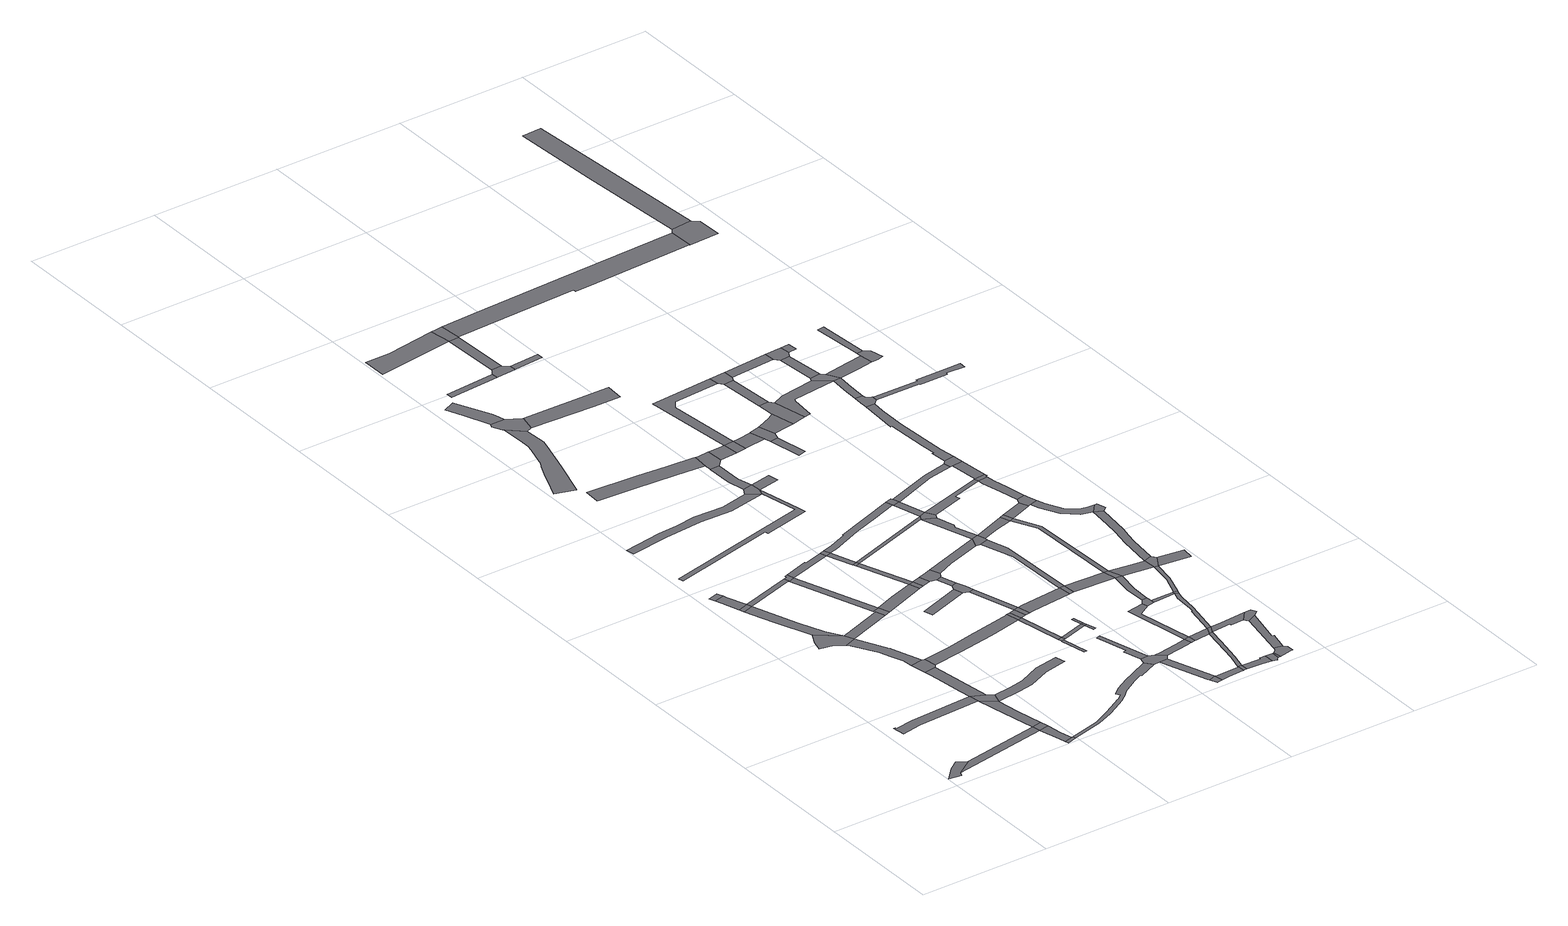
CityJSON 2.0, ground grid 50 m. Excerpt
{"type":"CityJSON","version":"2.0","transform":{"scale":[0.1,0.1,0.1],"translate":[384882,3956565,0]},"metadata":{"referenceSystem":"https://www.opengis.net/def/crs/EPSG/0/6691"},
"CityObjects":{
"road1":{"type":"Road","attributes":{"class":"1040","function":"9020","usage":"9","RoadStructureAttribute.sectionType":"4"},"geometry":[{"type":"MultiSurface","lod":"1","boundaries":[[[0,1,2,3,4,5]]]}]},
"road2":{"type":"Road","attributes":{"class":"1040","function":"9020","usage":"9","RoadStructureAttribute.sectionType":"1"},"geometry":[{"type":"MultiSurface","lod":"1","boundaries":[[[6,0,5,7]]]}]},
"road3":{"type":"Road","attributes":{"class":"1040","function":"9020","usage":"9","RoadStructureAttribute.sectionType":"1"},"geometry":[{"type":"MultiSurface","lod":"1","boundaries":[[[8,9,10,11,12,13,14,15]]]}]},
"road4":{"type":"Road","attributes":{"class":"1040","function":"9020","usage":"9","RoadStructureAttribute.sectionType":"1"},"geometry":[{"type":"MultiSurface","lod":"1","boundaries":[[[16,17,18,19,20,7]]]}]},
"road5":{"type":"Road","attributes":{"class":"1040","function":"9020","usage":"9","RoadStructureAttribute.sectionType":"4"},"geometry":[{"type":"MultiSurface","lod":"1","boundaries":[[[21,18,17,22,23]]]}]},
"road6":{"type":"Road","attributes":{"class":"1040","function":"9020","usage":"9","RoadStructureAttribute.sectionType":"4"},"geometry":[{"type":"MultiSurface","lod":"1","boundaries":[[[24,25,6,7,20]]]}]},
"road7":{"type":"Road","attributes":{"class":"1040","function":"9020","usage":"9","RoadStructureAttribute.sectionType":"4"},"geometry":[{"type":"MultiSurface","lod":"1","boundaries":[[[26,27,28,29,30]]]}]},
"road8":{"type":"Road","attributes":{"class":"1040","function":"9020","usage":"9","RoadStructureAttribute.sectionType":"1"},"geometry":[{"type":"MultiSurface","lod":"1","boundaries":[[[31,30,29,32,33,34]]]}]},
"road9":{"type":"Road","attributes":{"class":"1040","function":"9020","usage":"9","RoadStructureAttribute.sectionType":"4"},"geometry":[{"type":"MultiSurface","lod":"1","boundaries":[[[34,33,35,36]]]}]},
"road10":{"type":"Road","attributes":{"class":"1040","function":"9020","usage":"9","RoadStructureAttribute.sectionType":"1"},"geometry":[{"type":"MultiSurface","lod":"1","boundaries":[[[15,37,38,6,25,39,40]]]}]},
"road11":{"type":"Road","attributes":{"class":"1040","function":"9020","usage":"9","RoadStructureAttribute.sectionType":"4"},"geometry":[{"type":"MultiSurface","lod":"1","boundaries":[[[41,42,43,44,45,46,47]]]}]},
"road12":{"type":"Road","attributes":{"class":"1040","function":"9020","usage":"9","RoadStructureAttribute.sectionType":"1"},"geometry":[{"type":"MultiSurface","lod":"1","boundaries":[[[48,49,36,35,50,51,42,41]]]}]},
"road13":{"type":"Road","attributes":{"class":"1040","function":"9020","usage":"9","RoadStructureAttribute.sectionType":"4"},"geometry":[{"type":"MultiSurface","lod":"1","boundaries":[[[52,8,15,40,53]]]}]},
"road14":{"type":"Road","attributes":{"class":"1040","function":"9020","usage":"9","RoadStructureAttribute.sectionType":"1"},"geometry":[{"type":"MultiSurface","lod":"1","boundaries":[[[52,54,55,56,57,58,8]]]}]},
"road15":{"type":"Road","attributes":{"class":"1040","function":"9020","usage":"9","RoadStructureAttribute.sectionType":"1"},"geometry":[{"type":"MultiSurface","lod":"1","boundaries":[[[46,59,60,61,62,63,64,65,66,67,68,69,47]]]}]},
"road16":{"type":"Road","attributes":{"class":"1040","function":"9020","usage":"9","RoadStructureAttribute.sectionType":"4"},"geometry":[{"type":"MultiSurface","lod":"1","boundaries":[[[66,65,70,55,54,71,72,73,74]]]}]},
"road17":{"type":"Road","attributes":{"class":"1040","function":"9020","usage":"9","RoadStructureAttribute.sectionType":"1"},"geometry":[{"type":"MultiSurface","lod":"1","boundaries":[[[75,76,34,36]]]}]},
"road18":{"type":"Road","attributes":{"class":"1040","function":"9020","usage":"9","RoadStructureAttribute.sectionType":"1"},"geometry":[{"type":"MultiSurface","lod":"1","boundaries":[[[77,78,41,47]]]}]},
"road19":{"type":"Road","attributes":{"class":"1040","function":"9020","usage":"9","RoadStructureAttribute.sectionType":"1"},"geometry":[{"type":"MultiSurface","lod":"1","boundaries":[[[79,80,81,82,83,84,85,86,53,40]]]}]},
"road20":{"type":"Road","attributes":{"class":"1040","function":"9020","usage":"9","RoadStructureAttribute.sectionType":"4"},"geometry":[{"type":"MultiSurface","lod":"1","boundaries":[[[87,88,89,76,75,90,91]]]}]},
"road21":{"type":"Road","attributes":{"class":"1040","function":"9020","usage":"9","RoadStructureAttribute.sectionType":"1"},"geometry":[{"type":"MultiSurface","lod":"1","boundaries":[[[91,90,92,93]]]}]},
"road22":{"type":"Road","attributes":{"class":"1040","function":"9020","usage":"9","RoadStructureAttribute.sectionType":"4"},"geometry":[{"type":"MultiSurface","lod":"1","boundaries":[[[93,92,78,77,94]]]}]},
"road23":{"type":"Road","attributes":{"class":"1040","function":"9020","usage":"9","RoadStructureAttribute.sectionType":"1"},"geometry":[{"type":"MultiSurface","lod":"1","boundaries":[[[95,96,97,98,99,100,101,102,103,104,105,106,107,108,109,110,111,112,113,114,115,116,117,118,119,120,121,122,123,124,21,23]]]}]},
"road24":{"type":"Road","attributes":{"class":"1040","function":"9020","usage":"9","RoadStructureAttribute.sectionType":"1"},"geometry":[{"type":"MultiSurface","lod":"1","boundaries":[[[125,126,127,128,129,130,72,71,131,132,133]]]}]},
"road25":{"type":"Road","attributes":{"class":"1040","function":"9020","usage":"9","RoadStructureAttribute.sectionType":"1"},"geometry":[{"type":"MultiSurface","lod":"1","boundaries":[[[134,135,136,137,138,139,140,141,142,143,144]]]}]},
"road26":{"type":"Road","attributes":{"class":"1040","function":"9020","usage":"9","RoadStructureAttribute.sectionType":"1"},"geometry":[{"type":"MultiSurface","lod":"1","boundaries":[[[145,146,147,148,149,150,151,152,153,154,155,156,157,158,159,160,161]]]}]},
"road27":{"type":"Road","attributes":{"class":"1040","function":"9020","usage":"9","RoadStructureAttribute.sectionType":"1"},"geometry":[{"type":"MultiSurface","lod":"1","boundaries":[[[162,163,164,165,166,167,144,168,169,170,171]]]}]},
"road28":{"type":"Road","attributes":{"class":"1040","function":"9020","usage":"9","RoadStructureAttribute.sectionType":"1"},"geometry":[{"type":"MultiSurface","lod":"1","boundaries":[[[172,173,174,175,87,91]]]}]},
"road29":{"type":"Road","attributes":{"class":"1040","function":"9020","usage":"9","RoadStructureAttribute.sectionType":"1"},"geometry":[{"type":"MultiSurface","lod":"1","boundaries":[[[94,176,177,178,93]]]}]},
"road30":{"type":"Road","attributes":{"class":"1040","function":"9020","usage":"9","RoadStructureAttribute.sectionType":"1"},"geometry":[{"type":"MultiSurface","lod":"1","boundaries":[[[179,180,181,182]]]}]},
"road31":{"type":"Road","attributes":{"class":"1040","function":"9020","usage":"9","RoadStructureAttribute.sectionType":"4"},"geometry":[{"type":"MultiSurface","lod":"1","boundaries":[[[183,173,172,184,185]]]}]},
"road32":{"type":"Road","attributes":{"class":"1040","function":"9020","usage":"9","RoadStructureAttribute.sectionType":"1"},"geometry":[{"type":"MultiSurface","lod":"1","boundaries":[[[185,184,186,187]]]}]},
"road33":{"type":"Road","attributes":{"class":"1040","function":"9020","usage":"9","RoadStructureAttribute.sectionType":"4"},"geometry":[{"type":"MultiSurface","lod":"1","boundaries":[[[187,186,188,189]]]}]},
"road34":{"type":"Road","attributes":{"class":"1040","function":"9020","usage":"9","RoadStructureAttribute.sectionType":"1"},"geometry":[{"type":"MultiSurface","lod":"1","boundaries":[[[190,191,192,193,194,195,196]]]}]},
"road35":{"type":"Road","attributes":{"class":"1040","function":"9020","usage":"9","RoadStructureAttribute.sectionType":"1"},"geometry":[{"type":"MultiSurface","lod":"1","boundaries":[[[197,189,188,177]]]}]},
"road36":{"type":"Road","attributes":{"class":"1040","function":"9020","usage":"9","RoadStructureAttribute.sectionType":"1"},"geometry":[{"type":"MultiSurface","lod":"1","boundaries":[[[198,199,200,201,202,203,204,205,206,207,208]]]}]},
"road37":{"type":"Road","attributes":{"class":"1040","function":"9020","usage":"9","RoadStructureAttribute.sectionType":"4"},"geometry":[{"type":"MultiSurface","lod":"1","boundaries":[[[209,197,177,176,210]]]}]},
"road38":{"type":"Road","attributes":{"class":"1040","function":"9020","usage":"9","RoadStructureAttribute.sectionType":"4"},"geometry":[{"type":"MultiSurface","lod":"1","boundaries":[[[211,195,194,212,213,149,148,214]]]}]},
"road39":{"type":"Road","attributes":{"class":"1040","function":"9020","usage":"9","RoadStructureAttribute.sectionType":"1"},"geometry":[{"type":"MultiSurface","lod":"1","boundaries":[[[215,216,217,218,219]]]}]},
"road40":{"type":"Road","attributes":{"class":"1040","function":"9020","usage":"9","RoadStructureAttribute.sectionType":"4"},"geometry":[{"type":"MultiSurface","lod":"1","boundaries":[[[220,221,222,216,215]]]}]},
"road41":{"type":"Road","attributes":{"class":"1040","function":"9020","usage":"9","RoadStructureAttribute.sectionType":"1"},"geometry":[{"type":"MultiSurface","lod":"1","boundaries":[[[223,133,222,221]]]}]},
"road42":{"type":"Road","attributes":{"class":"1040","function":"9020","usage":"9","RoadStructureAttribute.sectionType":"1"},"geometry":[{"type":"MultiSurface","lod":"1","boundaries":[[[224,209,210,225]]]}]},
"road43":{"type":"Road","attributes":{"class":"1040","function":"9020","usage":"9","RoadStructureAttribute.sectionType":"4"},"geometry":[{"type":"MultiSurface","lod":"1","boundaries":[[[226,227,125,133,223]]]}]},
"road44":{"type":"Road","attributes":{"class":"1040","function":"9020","usage":"9","RoadStructureAttribute.sectionType":"1"},"geometry":[{"type":"MultiSurface","lod":"1","boundaries":[[[227,226,228,229]]]}]},
"road45":{"type":"Road","attributes":{"class":"1040","function":"9020","usage":"9","RoadStructureAttribute.sectionType":"4"},"geometry":[{"type":"MultiSurface","lod":"1","boundaries":[[[230,231,232,224,225,233,234]]]}]},
"road46":{"type":"Road","attributes":{"class":"1040","function":"9020","usage":"9","RoadStructureAttribute.sectionType":"4"},"geometry":[{"type":"MultiSurface","lod":"1","boundaries":[[[235,236,237,179,182,238,239]]]}]},
"road47":{"type":"Road","attributes":{"class":"1040","function":"9020","usage":"9","RoadStructureAttribute.sectionType":"4"},"geometry":[{"type":"MultiSurface","lod":"1","boundaries":[[[240,241,229,228,242]]]}]},
"road48":{"type":"Road","attributes":{"class":"1040","function":"9020","usage":"9","RoadStructureAttribute.sectionType":"1"},"geometry":[{"type":"MultiSurface","lod":"1","boundaries":[[[243,221,220,244]]]}]},
"road49":{"type":"Road","attributes":{"class":"1040","function":"9020","usage":"9","RoadStructureAttribute.sectionType":"1"},"geometry":[{"type":"MultiSurface","lod":"1","boundaries":[[[234,233,237,236]]]}]},
"road50":{"type":"Road","attributes":{"class":"1040","function":"9020","usage":"9","RoadStructureAttribute.sectionType":"1"},"geometry":[{"type":"MultiSurface","lod":"1","boundaries":[[[241,239,238,229]]]}]},
"road51":{"type":"Road","attributes":{"class":"1040","function":"9020","usage":"9","RoadStructureAttribute.sectionType":"1"},"geometry":[{"type":"MultiSurface","lod":"1","boundaries":[[[245,246,247,248,249,250]]]}]},
"road52":{"type":"Road","attributes":{"class":"1040","function":"9020","usage":"9","RoadStructureAttribute.sectionType":"4"},"geometry":[{"type":"MultiSurface","lod":"1","boundaries":[[[251,252,253,250,249,109,108,254]]]}]},
"road53":{"type":"Road","attributes":{"class":"1040","function":"9020","usage":"9","RoadStructureAttribute.sectionType":"1"},"geometry":[{"type":"MultiSurface","lod":"1","boundaries":[[[255,256,251,254,257,258,259]]]}]},
"road54":{"type":"Road","attributes":{"class":"1040","function":"9020","usage":"9","RoadStructureAttribute.sectionType":"4"},"geometry":[{"type":"MultiSurface","lod":"1","boundaries":[[[260,261,255,259,262,263]]]}]},
"road55":{"type":"Road","attributes":{"class":"1040","function":"9020","usage":"9","RoadStructureAttribute.sectionType":"1"},"geometry":[{"type":"MultiSurface","lod":"1","boundaries":[[[264,265,266,267]]]}]},
"road56":{"type":"Road","attributes":{"class":"1040","function":"9020","usage":"9","RoadStructureAttribute.sectionType":"1"},"geometry":[{"type":"MultiSurface","lod":"1","boundaries":[[[268,269,270,244]]]}]},
"road57":{"type":"Road","attributes":{"class":"1040","function":"9020","usage":"9","RoadStructureAttribute.sectionType":"4"},"geometry":[{"type":"MultiSurface","lod":"1","boundaries":[[[271,243,244,270]]]}]},
"road58":{"type":"Road","attributes":{"class":"1040","function":"9020","usage":"9","RoadStructureAttribute.sectionType":"1"},"geometry":[{"type":"MultiSurface","lod":"1","boundaries":[[[271,272,273,243]]]}]},
"road59":{"type":"Road","attributes":{"class":"1040","function":"9020","usage":"9","RoadStructureAttribute.sectionType":"4"},"geometry":[{"type":"MultiSurface","lod":"1","boundaries":[[[274,275,134,144,167]]]}]},
"road60":{"type":"Road","attributes":{"class":"1040","function":"9020","usage":"9","RoadStructureAttribute.sectionType":"1"},"geometry":[{"type":"MultiSurface","lod":"1","boundaries":[[[276,277,278,279,280,281,282]]]}]},
"road61":{"type":"Road","attributes":{"class":"1040","function":"9020","usage":"9","RoadStructureAttribute.sectionType":"1"},"geometry":[{"type":"MultiSurface","lod":"1","boundaries":[[[283,284,187,189,285]]]}]},
"road62":{"type":"Road","attributes":{"class":"1040","function":"9020","usage":"9","RoadStructureAttribute.sectionType":"1"},"geometry":[{"type":"MultiSurface","lod":"1","boundaries":[[[286,287,288,289,290,291,292,293,183,185]]]}]},
"road63":{"type":"Road","attributes":{"class":"1040","function":"9020","usage":"9","RoadStructureAttribute.sectionType":"1"},"geometry":[{"type":"MultiSurface","lod":"1","boundaries":[[[294,295,296,240,242,297]]]}]},
"road64":{"type":"Road","attributes":{"class":"1040","function":"9020","usage":"9","RoadStructureAttribute.sectionType":"1"},"geometry":[{"type":"MultiSurface","lod":"1","boundaries":[[[298,299,300,261,260,301]]]}]},
"road65":{"type":"Road","attributes":{"class":"1040","function":"9020","usage":"9","RoadStructureAttribute.sectionType":"1"},"geometry":[{"type":"MultiSurface","lod":"1","boundaries":[[[302,303,304,305,275,274]]]}]},
"road66":{"type":"Road","attributes":{"class":"1040","function":"9020","usage":"9","RoadStructureAttribute.sectionType":"1"},"geometry":[{"type":"MultiSurface","lod":"1","boundaries":[[[306,307,308,253,252,309,310,311]]]}]},
"road67":{"type":"Road","attributes":{"class":"1040","function":"9020","usage":"9","RoadStructureAttribute.sectionType":"1"},"geometry":[{"type":"MultiSurface","lod":"1","boundaries":[[[211,214,312,313,314]]]}]},
"road68":{"type":"Road","attributes":{"class":"1040","function":"9020","usage":"9","RoadStructureAttribute.sectionType":"1"},"geometry":[{"type":"MultiSurface","lod":"1","boundaries":[[[315,316,274,167]]]}]},
"road69":{"type":"Road","attributes":{"class":"1040","function":"9020","usage":"9","RoadStructureAttribute.sectionType":"1"},"geometry":[{"type":"MultiSurface","lod":"1","boundaries":[[[317,231,230,318,319,320]]]}]},
"road70":{"type":"Road","attributes":{"class":"1040","function":"9020","usage":"9","RoadStructureAttribute.sectionType":"4"},"geometry":[{"type":"MultiSurface","lod":"1","boundaries":[[[321,208,207,322,304,303,323,324]]]}]},
"road71":{"type":"Road","attributes":{"class":"1040","function":"9020","usage":"9","RoadStructureAttribute.sectionType":"4"},"geometry":[{"type":"MultiSurface","lod":"1","boundaries":[[[325,300,299,326,327,328,329]]]}]},
"road72":{"type":"Road","attributes":{"class":"1040","function":"9020","usage":"9","RoadStructureAttribute.sectionType":"4"},"geometry":[{"type":"MultiSurface","lod":"1","boundaries":[[[330,331,332,333,264,267,334]]]}]},
"road73":{"type":"Road","attributes":{"class":"1040","function":"9020","usage":"9","RoadStructureAttribute.sectionType":"4"},"geometry":[{"type":"MultiSurface","lod":"1","boundaries":[[[335,336,311,310,337]]]}]},
"road74":{"type":"Road","attributes":{"class":"1040","function":"9020","usage":"9","RoadStructureAttribute.sectionType":"4"},"geometry":[{"type":"MultiSurface","lod":"1","boundaries":[[[338,339,295,294,340]]]}]},
"road75":{"type":"Road","attributes":{"class":"1040","function":"9020","usage":"9","RoadStructureAttribute.sectionType":"1"},"geometry":[{"type":"MultiSurface","lod":"1","boundaries":[[[341,342,343,329,328,344,345]]]}]},
"road76":{"type":"Road","attributes":{"class":"1040","function":"9020","usage":"9","RoadStructureAttribute.sectionType":"1"},"geometry":[{"type":"MultiSurface","lod":"1","boundaries":[[[346,347,348,324,323,349,350]]]}]},
"road77":{"type":"Road","attributes":{"class":"1040","function":"9020","usage":"9","RoadStructureAttribute.sectionType":"1"},"geometry":[{"type":"MultiSurface","lod":"1","boundaries":[[[351,352,353,354,355,311,336]]]}]},
"road78":{"type":"Road","attributes":{"class":"1040","function":"9020","usage":"9","RoadStructureAttribute.sectionType":"1"},"geometry":[{"type":"MultiSurface","lod":"1","boundaries":[[[356,357,358,359,360,361,325,329]]]}]},
"road79":{"type":"Road","attributes":{"class":"1040","function":"9020","usage":"9","RoadStructureAttribute.sectionType":"1"},"geometry":[{"type":"MultiSurface","lod":"1","boundaries":[[[332,331,362,282]]]}]},
"road80":{"type":"Road","attributes":{"class":"1040","function":"9020","usage":"9","RoadStructureAttribute.sectionType":"1"},"geometry":[{"type":"MultiSurface","lod":"1","boundaries":[[[363,364,365,366,339,338]]]}]},
"road81":{"type":"Road","attributes":{"class":"1040","function":"9020","usage":"9","RoadStructureAttribute.sectionType":"1"},"geometry":[{"type":"MultiSurface","lod":"1","boundaries":[[[367,336,335,368,359]]]}]},
"road82":{"type":"Road","attributes":{"class":"1040","function":"9020","usage":"9","RoadStructureAttribute.sectionType":"4"},"geometry":[{"type":"MultiSurface","lod":"1","boundaries":[[[369,370,371,372,276,282,362]]]}]},
"road83":{"type":"Road","attributes":{"class":"1040","function":"9020","usage":"9","RoadStructureAttribute.sectionType":"4"},"geometry":[{"type":"MultiSurface","lod":"1","boundaries":[[[373,374,350,349,375]]]}]},
"road84":{"type":"Road","attributes":{"class":"1040","function":"9020","usage":"9","RoadStructureAttribute.sectionType":"4"},"geometry":[{"type":"MultiSurface","lod":"1","boundaries":[[[376,377,341,345,378,379]]]}]},
"road85":{"type":"Road","attributes":{"class":"1040","function":"9020","usage":"9","RoadStructureAttribute.sectionType":"4"},"geometry":[{"type":"MultiSurface","lod":"1","boundaries":[[[380,381,320,319,365,364]]]}]},
"road86":{"type":"Road","attributes":{"class":"1040","function":"9020","usage":"9","RoadStructureAttribute.sectionType":"1"},"geometry":[{"type":"MultiSurface","lod":"1","boundaries":[[[382,330,334,383]]]}]},
"road87":{"type":"Road","attributes":{"class":"1040","function":"9020","usage":"9","RoadStructureAttribute.sectionType":"4"},"geometry":[{"type":"MultiSurface","lod":"1","boundaries":[[[384,367,359,358]]]}]},
"road88":{"type":"Road","attributes":{"class":"1040","function":"9020","usage":"9","RoadStructureAttribute.sectionType":"1"},"geometry":[{"type":"MultiSurface","lod":"1","boundaries":[[[385,386,387,285,320,381]]]}]},
"road89":{"type":"Road","attributes":{"class":"1040","function":"9020","usage":"9","RoadStructureAttribute.sectionType":"1"},"geometry":[{"type":"MultiSurface","lod":"1","boundaries":[[[338,340,388,389]]]}]},
"road90":{"type":"Road","attributes":{"class":"1040","function":"9020","usage":"9","RoadStructureAttribute.sectionType":"1"},"geometry":[{"type":"MultiSurface","lod":"1","boundaries":[[[390,377,376,391]]]}]},
"road91":{"type":"Road","attributes":{"class":"1040","function":"9020","usage":"9","RoadStructureAttribute.sectionType":"4"},"geometry":[{"type":"MultiSurface","lod":"1","boundaries":[[[392,283,285,387,393]]]}]},
"road92":{"type":"Road","attributes":{"class":"1040","function":"9020","usage":"9","RoadStructureAttribute.sectionType":"1"},"geometry":[{"type":"MultiSurface","lod":"1","boundaries":[[[394,395,283,392]]]}]},
"road93":{"type":"Road","attributes":{"class":"1040","function":"9020","usage":"9","RoadStructureAttribute.sectionType":"4"},"geometry":[{"type":"MultiSurface","lod":"1","boundaries":[[[396,397,398,354,353,399]]]}]},
"road94":{"type":"Road","attributes":{"class":"1040","function":"9020","usage":"9","RoadStructureAttribute.sectionType":"4"},"geometry":[{"type":"MultiSurface","lod":"1","boundaries":[[[400,401,402,290,289,395,394]]]}]},
"road95":{"type":"Road","attributes":{"class":"1040","function":"9020","usage":"9","RoadStructureAttribute.sectionType":"4"},"geometry":[{"type":"MultiSurface","lod":"1","boundaries":[[[403,404,405,390,391,406,407,408]]]}]},
"road96":{"type":"Road","attributes":{"class":"1040","function":"9020","usage":"9","RoadStructureAttribute.sectionType":"1"},"geometry":[{"type":"MultiSurface","lod":"1","boundaries":[[[409,410,411,373,375,412]]]}]},
"road97":{"type":"Road","attributes":{"class":"1040","function":"9020","usage":"9","RoadStructureAttribute.sectionType":"1"},"geometry":[{"type":"MultiSurface","lod":"1","boundaries":[[[388,413,398,397,414,415]]]}]},
"road98":{"type":"Road","attributes":{"class":"1040","function":"9020","usage":"9","RoadStructureAttribute.sectionType":"1"},"geometry":[{"type":"MultiSurface","lod":"1","boundaries":[[[416,417,418,419,420,421,422,423,367,384]]]}]},
"road99":{"type":"Road","attributes":{"class":"1040","function":"9020","usage":"9","RoadStructureAttribute.sectionType":"1"},"geometry":[{"type":"MultiSurface","lod":"1","boundaries":[[[424,425,396,399,426,419]]]}]},
"road100":{"type":"Road","attributes":{"class":"1040","function":"9020","usage":"9","RoadStructureAttribute.sectionType":"1"},"geometry":[{"type":"MultiSurface","lod":"1","boundaries":[[[427,428,429,430,431,384,358]]]}]},
"road101":{"type":"Road","attributes":{"class":"1040","function":"9020","usage":"9","RoadStructureAttribute.sectionType":"1"},"geometry":[{"type":"MultiSurface","lod":"1","boundaries":[[[380,432,433,434,435,381]]]}]},
"road102":{"type":"Road","attributes":{"class":"1040","function":"9020","usage":"9","RoadStructureAttribute.sectionType":"1"},"geometry":[{"type":"MultiSurface","lod":"1","boundaries":[[[436,437,438,439]]]}]},
"road103":{"type":"Road","attributes":{"class":"1040","function":"9020","usage":"9","RoadStructureAttribute.sectionType":"4"},"geometry":[{"type":"MultiSurface","lod":"1","boundaries":[[[389,388,415,440]]]}]},
"road104":{"type":"Road","attributes":{"class":"1040","function":"9020","usage":"9","RoadStructureAttribute.sectionType":"1"},"geometry":[{"type":"MultiSurface","lod":"1","boundaries":[[[441,442,443,404,403,444]]]}]},
"road105":{"type":"Road","attributes":{"class":"1040","function":"9020","usage":"9","RoadStructureAttribute.sectionType":"4"},"geometry":[{"type":"MultiSurface","lod":"1","boundaries":[[[445,446,447,448,449,410,409,437,436]]]}]},
"road106":{"type":"Road","attributes":{"class":"1040","function":"9020","usage":"9","RoadStructureAttribute.sectionType":"1"},"geometry":[{"type":"MultiSurface","lod":"1","boundaries":[[[374,450,451,452,453,454,350]]]}]},
"road107":{"type":"Road","attributes":{"class":"1040","function":"9020","usage":"9","RoadStructureAttribute.sectionType":"4"},"geometry":[{"type":"MultiSurface","lod":"1","boundaries":[[[455,424,419,418,456]]]}]},
"road108":{"type":"Road","attributes":{"class":"1040","function":"9020","usage":"9","RoadStructureAttribute.sectionType":"1"},"geometry":[{"type":"MultiSurface","lod":"1","boundaries":[[[457,458,459,460,389,440]]]}]},
"road109":{"type":"Road","attributes":{"class":"1040","function":"9020","usage":"9","RoadStructureAttribute.sectionType":"4"},"geometry":[{"type":"MultiSurface","lod":"1","boundaries":[[[461,462,430,429,443,442]]]}]},
"road110":{"type":"Road","attributes":{"class":"1040","function":"9020","usage":"9","RoadStructureAttribute.sectionType":"1"},"geometry":[{"type":"MultiSurface","lod":"1","boundaries":[[[463,440,415,464,465]]]}]},
"road111":{"type":"Road","attributes":{"class":"1040","function":"9020","usage":"9","RoadStructureAttribute.sectionType":"1"},"geometry":[{"type":"MultiSurface","lod":"1","boundaries":[[[466,392,393,467,468,469]]]}]},
"road112":{"type":"Road","attributes":{"class":"1040","function":"9020","usage":"9","RoadStructureAttribute.sectionType":"4"},"geometry":[{"type":"MultiSurface","lod":"1","boundaries":[[[470,435,434,459,458]]]}]},
"road113":{"type":"Road","attributes":{"class":"1040","function":"9020","usage":"9","RoadStructureAttribute.sectionType":"1"},"geometry":[{"type":"MultiSurface","lod":"1","boundaries":[[[471,472,473,401,400,474]]]}]},
"road114":{"type":"Road","attributes":{"class":"1040","function":"9020","usage":"9","RoadStructureAttribute.sectionType":"1"},"geometry":[{"type":"MultiSurface","lod":"1","boundaries":[[[464,475,455,456,476,477]]]}]},
"road115":{"type":"Road","attributes":{"class":"1040","function":"9020","usage":"9","RoadStructureAttribute.sectionType":"1"},"geometry":[{"type":"MultiSurface","lod":"1","boundaries":[[[478,479,480,481,482,483,446,445,484]]]}]},
"road116":{"type":"Road","attributes":{"class":"1040","function":"9020","usage":"9","RoadStructureAttribute.sectionType":"1"},"geometry":[{"type":"MultiSurface","lod":"1","boundaries":[[[485,486,470,458]]]}]},
"road117":{"type":"Road","attributes":{"class":"1040","function":"9020","usage":"9","RoadStructureAttribute.sectionType":"4"},"geometry":[{"type":"MultiSurface","lod":"1","boundaries":[[[487,465,464,477,488]]]}]},
"road118":{"type":"Road","attributes":{"class":"1040","function":"9020","usage":"9","RoadStructureAttribute.sectionType":"4"},"geometry":[{"type":"MultiSurface","lod":"1","boundaries":[[[489,490,491,479,478,492]]]}]},
"road119":{"type":"Road","attributes":{"class":"1040","function":"9020","usage":"9","RoadStructureAttribute.sectionType":"1"},"geometry":[{"type":"MultiSurface","lod":"1","boundaries":[[[493,494,491,490]]]}]},
"road120":{"type":"Road","attributes":{"class":"1040","function":"9020","usage":"9","RoadStructureAttribute.sectionType":"1"},"geometry":[{"type":"MultiSurface","lod":"1","boundaries":[[[495,488,477,496]]]}]},
"road121":{"type":"Road","attributes":{"class":"1040","function":"9020","usage":"9","RoadStructureAttribute.sectionType":"4"},"geometry":[{"type":"MultiSurface","lod":"1","boundaries":[[[497,498,499,500,501,486,485,502]]]}]},
"road122":{"type":"Road","attributes":{"class":"1040","function":"9020","usage":"9","RoadStructureAttribute.sectionType":"4"},"geometry":[{"type":"MultiSurface","lod":"1","boundaries":[[[503,504,453,452,494,493]]]}]},
"road123":{"type":"Road","attributes":{"class":"1040","function":"9020","usage":"9","RoadStructureAttribute.sectionType":"1"},"geometry":[{"type":"MultiSurface","lod":"1","boundaries":[[[505,506,501,500,507,508,509,469]]]}]},
"road124":{"type":"Road","attributes":{"class":"1040","function":"9020","usage":"9","RoadStructureAttribute.sectionType":"1"},"geometry":[{"type":"MultiSurface","lod":"1","boundaries":[[[487,510,511,512,513,514,515,516,517,518,465]]]}]},
"road125":{"type":"Road","attributes":{"class":"1040","function":"9020","usage":"9","RoadStructureAttribute.sectionType":"4"},"geometry":[{"type":"MultiSurface","lod":"1","boundaries":[[[519,520,521,522,466,469,509]]]}]},
"road126":{"type":"Road","attributes":{"class":"1040","function":"9020","usage":"9","RoadStructureAttribute.sectionType":"1"},"geometry":[{"type":"MultiSurface","lod":"1","boundaries":[[[523,524,522,521]]]}]},
"road127":{"type":"Road","attributes":{"class":"1040","function":"9020","usage":"9","RoadStructureAttribute.sectionType":"1"},"geometry":[{"type":"MultiSurface","lod":"1","boundaries":[[[525,526,527,528,497,502,529,530,531,514,532]]]}]},
"road128":{"type":"Road","attributes":{"class":"1040","function":"9020","usage":"9","RoadStructureAttribute.sectionType":"4"},"geometry":[{"type":"MultiSurface","lod":"1","boundaries":[[[523,533,534,472,471,524]]]}]},
"road129":{"type":"Road","attributes":{"class":"1040","function":"9020","usage":"9","RoadStructureAttribute.sectionType":"1"},"geometry":[{"type":"MultiSurface","lod":"1","boundaries":[[[535,536,489,492,537,538,539,540]]]}]},
"road130":{"type":"Road","attributes":{"class":"1040","function":"9020","usage":"9","RoadStructureAttribute.sectionType":"4"},"geometry":[{"type":"MultiSurface","lod":"1","boundaries":[[[541,532,514,513,542]]]}]},
"road131":{"type":"Road","attributes":{"class":"1040","function":"9020","usage":"9","RoadStructureAttribute.sectionType":"1"},"geometry":[{"type":"MultiSurface","lod":"1","boundaries":[[[543,544,545,546,547,548,549,534,533,550,551,552]]]}]},
"road132":{"type":"Road","attributes":{"class":"1040","function":"9020","usage":"9","RoadStructureAttribute.sectionType":"1"},"geometry":[{"type":"MultiSurface","lod":"1","boundaries":[[[553,504,503,554]]]}]},
"road133":{"type":"Road","attributes":{"class":"1040","function":"9020","usage":"9","RoadStructureAttribute.sectionType":"1"},"geometry":[{"type":"MultiSurface","lod":"1","boundaries":[[[555,556,557,558,559,370,369,560,561,562,563,564]]]}]},
"road134":{"type":"Road","attributes":{"class":"1040","function":"9020","usage":"9","RoadStructureAttribute.sectionType":"4"},"geometry":[{"type":"MultiSurface","lod":"1","boundaries":[[[565,566,567,568,569,570,571,572,544,543,573]]]}]},
"road135":{"type":"Road","attributes":{"class":"1040","function":"9020","usage":"9","RoadStructureAttribute.sectionType":"1"},"geometry":[{"type":"MultiSurface","lod":"1","boundaries":[[[574,571,570,575,576,540]]]}]},
"road136":{"type":"Road","attributes":{"class":"1040","function":"9020","usage":"9","RoadStructureAttribute.sectionType":"4"},"geometry":[{"type":"MultiSurface","lod":"1","boundaries":[[[577,578,579,535,540,576]]]}]},
"road137":{"type":"Road","attributes":{"class":"1040","function":"9020","usage":"9","RoadStructureAttribute.sectionType":"1"},"geometry":[{"type":"MultiSurface","lod":"1","boundaries":[[[580,581,579,578]]]}]},
"road138":{"type":"Road","attributes":{"class":"1040","function":"9020","usage":"9","RoadStructureAttribute.sectionType":"4"},"geometry":[{"type":"MultiSurface","lod":"1","boundaries":[[[582,583,553,554,581,580]]]}]},
"road139":{"type":"Road","attributes":{"class":"1040","function":"9020","usage":"9","RoadStructureAttribute.sectionType":"1"},"geometry":[{"type":"MultiSurface","lod":"1","boundaries":[[[584,583,582,585]]]}]},
"road140":{"type":"Road","attributes":{"class":"1040","function":"9020","usage":"9","RoadStructureAttribute.sectionType":"1"},"geometry":[{"type":"MultiSurface","lod":"1","boundaries":[[[586,587,588,589,577,576]]]}]},
"road141":{"type":"Road","attributes":{"class":"1040","function":"9020","usage":"9","RoadStructureAttribute.sectionType":"1"},"geometry":[{"type":"MultiSurface","lod":"1","boundaries":[[[590,591,592,593,565,573,594,595,596,597,598,599,600]]]}]},
"road142":{"type":"Road","attributes":{"class":"1040","function":"9020","usage":"9","RoadStructureAttribute.sectionType":"4"},"geometry":[{"type":"MultiSurface","lod":"1","boundaries":[[[601,602,603,604,588,587,605]]]}]},
"road143":{"type":"Road","attributes":{"class":"1040","function":"9020","usage":"9","RoadStructureAttribute.sectionType":"1"},"geometry":[{"type":"MultiSurface","lod":"1","boundaries":[[[606,607,604,603]]]}]},
"road144":{"type":"Road","attributes":{"class":"1040","function":"9020","usage":"9","RoadStructureAttribute.sectionType":"4"},"geometry":[{"type":"MultiSurface","lod":"1","boundaries":[[[608,609,610,557,556,611]]]}]},
"road145":{"type":"Road","attributes":{"class":"1040","function":"9020","usage":"9","RoadStructureAttribute.sectionType":"1"},"geometry":[{"type":"MultiSurface","lod":"1","boundaries":[[[612,613,614,610,609]]]}]}
},
"vertices":[
[121,102,0],[87,124,0],[48,96,0],[4,50,0],[51,42,0],[58,59,0],
[423,155,0],[429,123,0],
[370,436,0],[127,424,0],[55,412,0],[54,417,0],[47,416,0],[54,371,0],[131,384,0],[377,396,0],
[450,41,0],[456,17,0],[488,26,0],[477,75,0],[469,130,0],
[493,27,0],[460,4,0],[496,15,0],
[466,145,0],[462,163,0],
[81,1456,0],[46,1445,0],[41,1444,0],[49,1421,0],[89,1432,0],
[93,1419,0],[58,1394,0],[80,1328,0],[120,1342,0],
[87,1309,0],[127,1323,0],
[388,332,0],[407,233,0],[442,264,0],[429,353,0],
[262,990,0],[180,1057,0],[158,1012,0],[146,972,0],[200,960,0],[233,939,0],[278,956,0],
[226,1053,0],[188,1148,0],[111,1239,0],[128,1191,0],
[420,411,0],[442,394,0],
[386,651,0],[341,646,0],[343,632,0],[350,588,0],[364,480,0],
[239,932,0],[243,928,0],[293,838,0],[296,832,0],[309,796,0],[326,746,0],[331,710,0],[379,717,0],[340,834,0],[338,837,0],[337,840,0],
[338,669,0],[397,666,0],[389,714,0],[386,713,0],[383,714,0],
[320,1382,0],[315,1401,0],
[449,1018,0],[436,1053,0],
[520,365,0],[582,376,0],[666,415,0],[754,432,0],[746,471,0],[654,454,0],[572,415,0],[513,404,0],
[338,1416,0],[327,1412,0],[329,1405,0],[321,1380,0],[346,1389,0],
[433,1062,0],[459,1071,0],
[474,1028,0],
[617,45,0],[637,55,0],[681,74,0],[712,91,0],[762,120,0],[763,122,0],[786,139,0],[806,158,0],[818,166,0],[836,177,0],[865,193,0],[904,213,0],[910,210,0],[982,244,0],[960,272,0],[894,240,0],[892,239,0],[851,220,0],[821,204,0],[799,191,0],[786,181,0],[768,165,0],[777,150,0],[755,133,0],[754,134,0],[704,105,0],[673,88,0],[642,71,0],[626,63,0],[613,58,0],
[776,786,0],[767,784,0],[757,781,0],[646,759,0],[620,753,0],[497,728,0],[514,683,0],[658,708,0],[787,738,0],
[527,1914,0],[424,1893,0],[310,1897,0],[229,1885,0],[153,1879,0],[4,1855,0],[9,1822,0],[157,1845,0],[306,1857,0],[431,1854,0],[577,1883,0],
[144,2416,0],[181,2548,0],[188,2574,0],[184,2660,0],[129,2715,0],[132,2613,0],[131,2582,0],[126,2558,0],[104,2483,0],[101,2471,0],[91,2453,0],[70,2408,0],[60,2387,0],[55,2372,0],[20,2286,0],[97,2262,0],[141,2405,0],
[441,1680,0],[444,1667,0],[625,1709,0],[619,1741,0],[590,1886,0],[585,1910,0],[606,1739,0],[437,1699,0],[35,1607,0],[40,1587,0],
[516,1440,0],[508,1465,0],[435,1442,0],[433,1447,0],
[642,1089,0],[628,1130,0],[535,1100,0],
[729,1019,0],[569,963,0],[578,929,0],[740,985,0],
[527,1471,0],[516,1439,0],[535,1446,0],
[552,1341,0],[571,1348,0],
[556,1329,0],[575,1336,0],
[157,2816,0],[92,2953,0],[46,2931,0],[74,2868,0],[114,2769,0],[168,2767,0],[163,2797,0],
[647,1137,0],
[527,2203,0],[438,2209,0],[426,2210,0],[309,2219,0],[114,2232,0],[110,2166,0],[118,2166,0],[258,2158,0],[415,2148,0],[531,2139,0],[535,2202,0],
[647,1136,0],[661,1096,0],
[222,2735,0],[108,2754,0],[125,2718,0],[208,2670,0],
[833,545,0],[823,543,0],[823,542,0],[842,442,0],[852,444,0],
[840,547,0],[836,562,0],[820,559,0],
[803,741,0],
[682,1147,0],[695,1108,0],
[803,742,0],[791,790,0],
[824,747,0],[812,795,0],
[752,1127,0],[738,1166,0],[717,1159,0],[719,1101,0],[741,1109,0],
[772,1014,0],[761,1048,0],[739,1040,0],[760,975,0],[781,982,0],
[833,800,0],[833,801,0],[844,751,0],
[940,594,0],[943,579,0],
[945,497,0],[928,491,0],[960,370,0],[948,366,0],[966,297,0],[997,300,0],
[1038,247,0],[1050,265,0],[1020,289,0],[1006,244,0],
[1100,66,0],[1098,73,0],[1011,232,0],[1069,63,0],[1072,56,0],
[1105,31,0],[1101,64,0],[1083,27,0],[1088,29,0],
[305,3024,0],[110,3008,0],[112,2984,0],[307,2999,0],
[952,542,0],[962,544,0],[953,581,0],
[949,596,0],
[940,637,0],[930,635,0],
[582,1949,0],[545,1943,0],
[301,3360,0],[297,3359,0],[110,3331,0],[13,3332,0],[12,3235,0],[303,3276,0],[314,3278,0],
[914,1462,0],[899,1457,0],[903,1445,0],
[569,1456,0],[685,1503,0],[790,1540,0],[883,1572,0],[873,1600,0],[637,1516,0],[638,1511,0],[569,1484,0],
[1022,772,0],[1017,822,0],[854,804,0],[861,755,0],
[1197,40,0],[1199,40,0],[1197,66,0],[1138,36,0],
[568,2009,0],[567,2111,0],[531,2111,0],[532,2012,0],
[1143,311,0],[1140,310,0],[1045,294,0],[1148,281,0],[1163,284,0],[1158,314,0],
[457,2661,0],[563,2660,0],[566,2730,0],
[671,1926,0],[663,1965,0],
[819,1193,0],[820,1158,0],[951,1202,0],[968,1245,0],
[549,2201,0],[531,2112,0],[593,2139,0],[590,2204,0],
[1198,71,0],[1201,41,0],[1206,40,0],[1211,40,0],[1212,68,0],
[384,3030,0],[361,3050,0],[321,3049,0],[321,3046,0],[386,3006,0],
[1182,288,0],[1177,317,0],[1166,285,0],
[1037,824,0],[1017,823,0],[1039,773,0],
[1311,73,0],[1288,74,0],[1287,65,0],[1278,38,0],[1310,34,0],
[644,2207,0],[637,2206,0],[591,2204,0],[663,2146,0],[657,2207,0],
[1137,529,0],[1152,540,0],[1185,559,0],[1176,578,0],[1112,569,0],
[1228,129,0],[1248,233,0],[1259,300,0],[1243,294,0],[1233,235,0],[1214,132,0],
[354,3279,0],
[1029,1130,0],[1004,1211,0],[971,1200,0],[1011,1071,0],
[1258,327,0],[1187,288,0],
[354,3282,0],[349,3366,0],[336,3366,0],[332,3365,0],
[696,2210,0],[696,2211,0],[703,2151,0],
[1338,39,0],[1340,72,0],[1328,28,0],[1328,30,0],
[1005,1222,0],[996,1253,0],
[502,3040,0],[503,3015,0],
[1273,327,0],
[965,1336,0],[971,1351,0],[951,1421,0],
[1203,766,0],[1193,817,0],
[1345,72,0],[1350,41,0],
[941,1474,0],[960,1439,0],
[912,1576,0],[884,1568,0],
[1214,580,0],[1212,601,0],[1193,601,0],[1214,566,0],
[914,1577,0],[904,1602,0],[901,1610,0],
[1395,90,0],[1362,97,0],[1359,83,0],[1400,49,0],[1405,49,0],[1406,77,0],
[790,2163,0],[774,2223,0],[719,2212,0],[711,2152,0],
[1189,678,0],[1214,674,0],[1228,762,0],
[1300,463,0],[1308,539,0],[1316,565,0],[1303,569,0],[1293,538,0],[1289,466,0],[1285,445,0],[1281,445,0],
[1302,581,0],[1279,580,0],[1280,568,0],
[1337,305,0],[1335,297,0],[1386,300,0],[1416,337,0],[1321,330,0],
[1062,1243,0],[1066,1244,0],[1138,1264,0],[1124,1301,0],
[828,2143,0],[795,2137,0],[819,2010,0],[850,2019,0],
[1211,815,0],
[1403,164,0],[1433,301,0],[1399,285,0],[1411,162,0],
[837,2171,0],[818,2236,0],[816,2235,0],[808,2233,0],[775,2223,0],
[669,2497,0],[690,2526,0],[872,2539,0],[869,2579,0],[623,2561,0],
[1307,581,0],[1320,577,0],
[1201,1174,0],[1155,1271,0],[1138,1263,0],[1184,1169,0],
[1453,318,0],[1445,338,0],
[1293,804,0],[1348,747,0],[1345,797,0],
[1197,1548,0],[1086,1478,0],[1081,1496,0],[1202,1531,0],
[1141,1308,0],
[1179,1658,0],[1174,1685,0],[1080,1665,0],[1086,1641,0],
[1334,658,0],[1347,659,0],[1363,745,0],
[922,2186,0],[903,2279,0],[899,2275,0],[889,2268,0],[877,2260,0],[827,2238,0],[895,2180,0],
[1242,1306,0],[1228,1340,0],
[1378,807,0],[1391,791,0],
[952,2329,0],[938,2348,0],[899,2345,0],[979,2198,0],
[926,2526,0],[886,2523,0],
[1493,777,0],[1486,728,0],
[1284,1319,0],[1272,1358,0],[1270,1366,0],[1269,1367,0],[1237,1362,0],[1251,1309,0],
[935,2544,0],[932,2584,0],
[1204,1512,0],[1221,1431,0],[1255,1449,0],[1244,1506,0],[1240,1535,0],
[1392,921,0],[1398,959,0],[1407,1003,0],[1424,1134,0],[1392,1150,0],[1387,1095,0],[1376,1007,0],[1367,964,0],[1361,926,0],
[1240,1542,0],[1245,1542,0],[1244,1554,0],[1201,1549,0],
[1232,1665,0],[1190,1660,0],
[1396,1184,0],[1365,1192,0],[1325,1225,0],[1294,1287,0],[1262,1274,0],[1298,1204,0],[1349,1161,0],[1420,1183,0],
[1227,1705,0],[1186,1700,0],
[1131,2372,0],[998,2352,0],[1005,2203,0],[1014,2299,0],[1019,2309,0],[1191,2328,0],
[1431,1183,0],[1443,1149,0],
[1214,2130,0],[1180,2132,0],[1171,1982,0],[1178,1984,0],[1186,1821,0],[1190,1763,0],[1182,1762,0],[1220,1768,0],[1208,1976,0],[1210,2083,0],
[1108,2597,0],[1111,2557,0],
[1316,3310,0],[1320,3310,0],[1316,3407,0],[840,3387,0],[486,3374,0],[365,3283,0],[839,3302,0],[839,3291,0],[892,3293,0],[1295,3309,0],
[1235,2170,0],[1234,2170,0],[1225,2173,0],[1218,2180,0],[1214,2187,0],[1213,2195,0],[1183,2197,0],[1181,2162,0],[1233,2148,0],
[1186,2263,0],[1216,2264,0],[1222,2331,0],
[1194,2378,0],[1179,2391,0],[1140,2386,0],
[1165,2541,0],[1126,2537,0],
[1178,2562,0],[1175,2602,0],
[1208,2604,0],[1211,2565,0],
[1304,2343,0],[1364,2352,0],[1357,2404,0],[1296,2396,0],
[1519,2175,0],[1415,2174,0],[1415,2166,0],[1244,2169,0],[1410,2147,0],[1409,2144,0],[1421,2143,0],[1519,2143,0],[1520,2151,0],[1594,2148,0],[1595,2174,0],
[1413,2360,0],[1403,2413,0],[1381,2426,0],[1356,2424,0],[1391,2355,0],
[1366,2626,0],[1341,2624,0],
[1433,3410,0],[1409,3431,0],[1328,3423,0],[1436,3314,0],
[1358,4201,0],[1282,4197,0],[1301,3852,0]
]}
